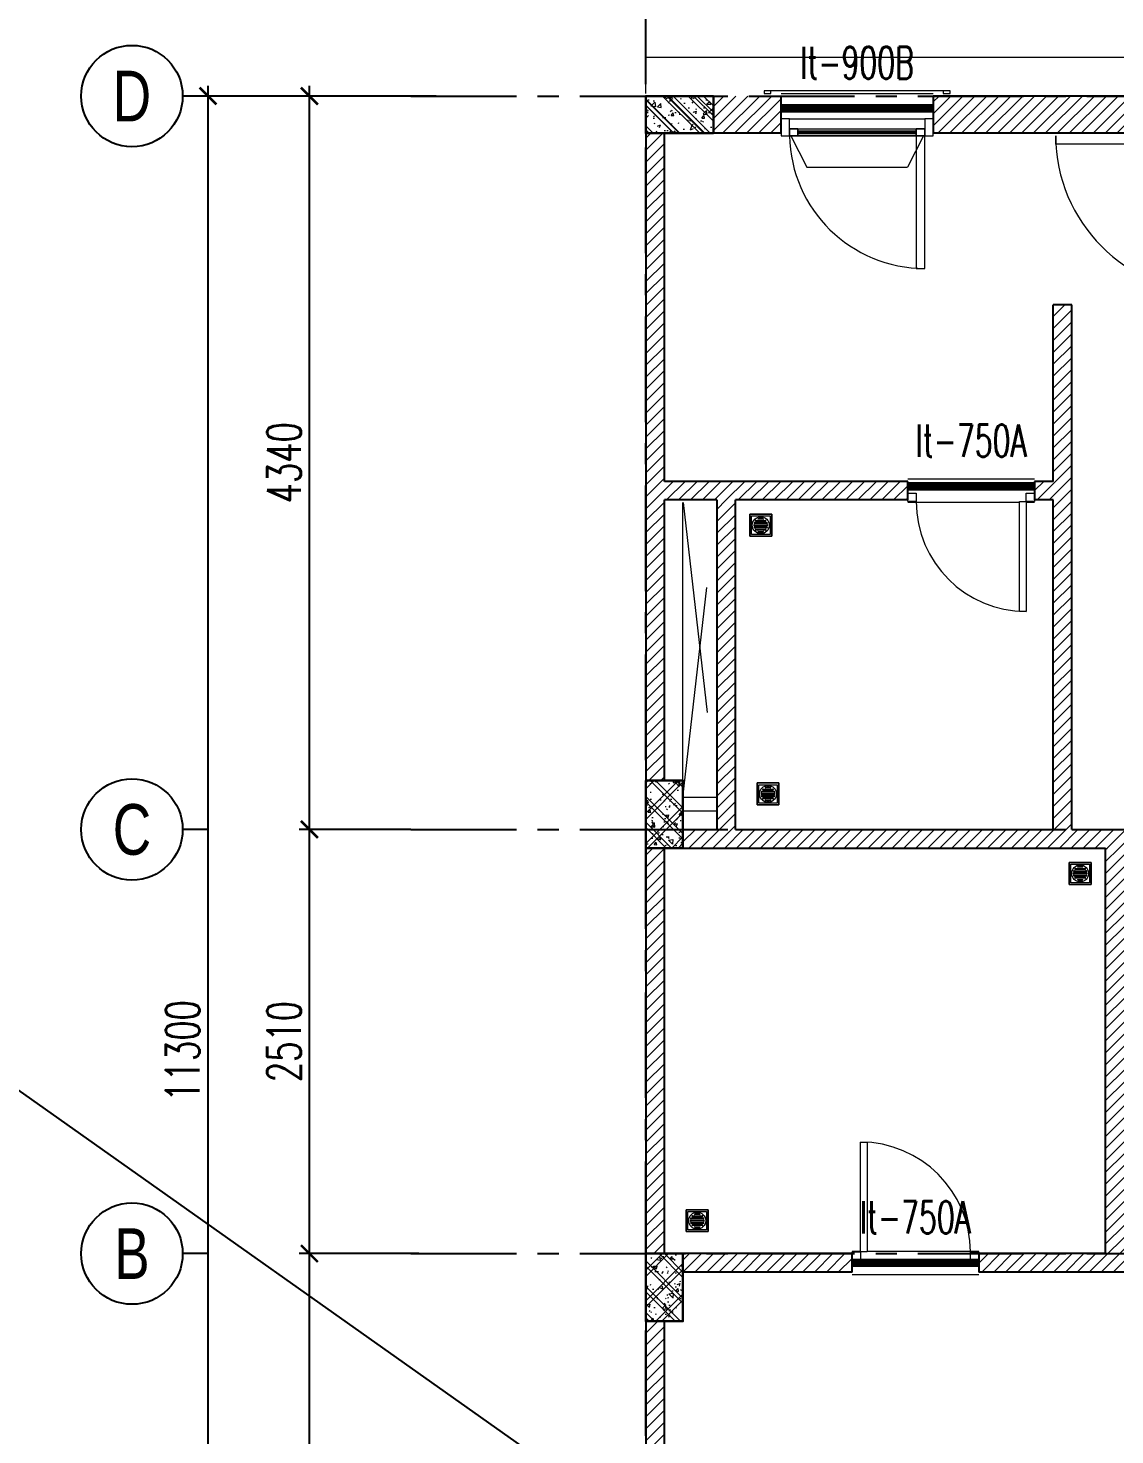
# Model space of a CAD drawing. Header units: millimetres. Extents: x -529861 to -223882, y -171969 to 61504.
# Drawn here: x -457268 to -450839, y -130063 to -121738 of the extents above; entities that cross this region are included whole.
import ezdxf
from ezdxf.enums import TextEntityAlignment as Align

# ---------------------------------------------------------------- set-up
doc = ezdxf.new("R2010")
doc.units = ezdxf.units.MM
doc.header["$LTSCALE"] = 5000
doc.linetypes.add('CENTER', pattern=[2, 1.25, -0.25, 0.25, -0.25])
doc.linetypes.add('HIDDEN', pattern=[0.375, 0.25, -0.125])
doc.layers.get('Defpoints').update_dxf_attribs({"color": 143})
for name, color, linetype, lineweight in [('A-DETL-1', 1, 'HIDDEN', 9), ('A-DOOR', 8, 'Continuous', 9), ('A-DOOR-CUT', 7, 'Continuous', 18), ('A-WALL-CUT-1', 10, 'Continuous', 25), ('A-WALL-PATT-1', 8, 'Continuous', 5), ('A-WALL-PROJECTION', 7, 'Continuous', 9), ('A-WINDOW', 8, 'Continuous', 9), ('A-WINDOW-CUT', 7, 'Continuous', 18), ('A-WINDOW-GLASS', 4, 'Continuous', 9), ('A-WINDOW-GLASS-1', 4, 'Continuous', 25), ('KC-COT-HATCH', 13, 'Continuous', 15), ('KC-COT-NETCAT', 2, 'Continuous', 30), ('P-PIPE', 7, 'Continuous', 9), ('S-BEAM', 7, 'Continuous', 9), ('S-COLS-CUT', 1, 'Continuous', 25), ('S-COLS-PROJECTION', 7, 'Continuous', 9), ('S-COLS-PROJECTION-1', 7, 'Continuous', 25), ('S-COLS-PROJECTION-2', 7, 'Continuous', 5)]:
    doc.layers.add(name, color=color, linetype=linetype, lineweight=lineweight)
for name, color, linetype in [('KC ICC-COTVACH', 3, 'Continuous'), ('KCS_AXIS', 18, 'CENTER'), ('KCS_BORDER', 3, 'Continuous'), ('KCS_CHI', 1, 'Continuous'), ('KCS_DIM', 1, 'Continuous'), ('KCS_LANH_TO', 3, 'Continuous'), ('KCS_TEXT', 2, 'Continuous')]:
    doc.layers.add(name, color=color, linetype=linetype)
doc.layers.add('KCS_Plotter', color=11, linetype='Continuous', plot=False)
doc.styles.add('s-text', font='vnsimli.shx', dxfattribs={"width": 0.7})
doc.styles.add('style1', font='arial.ttf', dxfattribs={"width": 0.75})
doc.styles.add('vnsimpli', font='vnsimli.shx', dxfattribs={"width": 0.65})
doc.dimstyles.new('1-100s', dxfattribs={"dimtxt": 200, "dimasz": 100, "dimexe": 60, "dimexo": 0, "dimgap": 50, "dimtad": 1, "dimdec": 0, "dimzin": 0, "dimdsep": 46, "dimtxsty": 's-text', "dimblk1": 'ARCHTICK', "dimblk2": 'ARCHTICK', "dimsah": 1, "dimcen": 80, "dimdle": 60, "dimclrd": 9, "dimclre": 9, "dimclrt": 2, "dimadec": 0, "dimazin": 0, "dimtfac": 0.0001, "dimtdec": 0, "dimtix": 1, "dimtmove": 1, "dimatfit": 3, "dimldrblk": 'ARCHTICK', "dimfxl": 200, "dimtolj": 1, "dimtzin": 0, "dimarcsym": 0})
pattern_1 = [(49.99999999999999, (-453724.1091020502, -134450.3358131873), (182.184668996004, -15.93908553890309), [19.05, -209.55]), (355, (-453724.1091020502, -134450.3358131873), (-35.24242749778777, 191.0566080198829), [15.24, -167.64]), (100.451, (-453708.9271020502, -134451.6638131873), (146.9425016659592, 175.1166878202919), [16.19, -178.09]), (46.184, (-453724.1091020502, -134399.5358131873), (271.0788941350689, -42.04327417683035), [28.575, -314.325]), (96.63599999999998, (-453701.5191020502, -134403.0388131873), (237.4025071042102, 247.4272132782395), [24.28499999999997, -267.1349999999995]), (351.184, (-453724.1091020502, -134399.5358131873), (237.404605813934, 247.4251178605976), [22.86, -251.46]), (21, (-453698.7091020502, -134412.2358131873), (151.6148798353833, -102.2655185167625), [19.05, -209.55]), (226, (-453698.7091020502, -134412.2358131873), (170.6576495867728, -92.84730906988236), [15.23999999999998, -167.6399999999997]), (71.45100000000001, (-453686.0741020502, -134420.7578131873), (213.4170626943636, 81.92136778588423), [16.19, -178.09]), (67.5, (-453724.1091020502, -134450.3358131873), (-39.60297187194581, 74.77100506820722), [6.706, -158.902, 6.706, -163.474, -168.275]), (67.5, (-453724.1091020502, -134450.3358131873), (-39.60297187194581, 74.77100506820722), [-335.788, 6.706, -161.569]), (4.500000000000008, (-453724.1091020502, -134450.3358131873), (71.97091958991243, 96.54639358040444), [6.706, -90.322, 6.706, -155.092, -64.135]), (4.500000000000008, (-453724.1091020502, -134450.3358131873), (71.97091958991243, 96.54639358040444), [-258.826, 6.706, -57.42899999999999]), (327.5, (-453780.7511020502, -134450.3358131873), (135.5904877069497, -5.7289126709626), [6.706, -56.794, 6.706, -191.414, -262.89]), (327.5, (-453780.7511020502, -134450.3358131873), (135.5904877069497, -5.7289126709626), [-261.62, 6.706, -256.184]), (317.5, (-453806.1511020501, -134450.3358131873), (148.1288864750833, 25.42676126941608), [6.706, -75.844, 6.706, -124.866, -186.69]), (317.5, (-453806.1511020501, -134450.3358131873), (148.1288864750833, 25.42676126941608), [-214.122, 6.706, -179.984]), (315, (-453724.1091020502, -134450.3358131873), (76.33217702908782, 76.33217702908782), []), (315, (-453724.1091020502, -134419.2208131873), (76.33217702908782, 76.33217702908782), [])]
pattern_2 = [(45, (-453724.1091020502, -134450.3358131873), (-35.35533905932738, 35.35533905932738), [])]

# ---------------------------------------------------------------- blocks, each defined once
blk = doc.blocks.new('HBH_STR_COLUMN_REC - 220x400mm-1577201-MẶT BẰNG ĐỊNH VỊ CỬA TẦNG 2')
at = {"layer": 'S-COLS-CUT'}
for p, q in [((-110.0000000000001, 200), (109.9999999999998, 200)), ((-110.0000000000001, -199.9999999999999), (-110.0000000000001, 200)), ((109.9999999999998, 200), (109.9999999999998, -199.9999999999999)), ((109.9999999999998, -199.9999999999999), (-110.0000000000001, -199.9999999999999))]:
    blk.add_line(p, q, dxfattribs=at)
blk = doc.blocks.new('HBH_STR_COLUMN_REC - 220x400mm-1287819-MẶT BẰNG ĐỊNH VỊ CỬA TẦNG 2')
at = {"layer": 'S-COLS-CUT'}
for p, q in [((-110.0000000000001, 200), (109.9999999999998, 200)), ((-110.0000000000001, -199.9999999999999), (-110.0000000000001, 200)), ((109.9999999999998, 200), (109.9999999999998, -199.9999999999999)), ((109.9999999999998, -199.9999999999999), (-110.0000000000001, -199.9999999999999))]:
    blk.add_line(p, q, dxfattribs=at)
blk = doc.blocks.new('HBH_WD_1LEAF FIX - 900x2400-1773262-MẶT BẰNG ĐỊNH VỊ CỬA TẦNG 2')
at = {"layer": 'A-DOOR'}
for p, q in [((509.999999999982, 140), (-510.0000000000102, 140)), ((-392.3571182576014, -124.9999999999977), (-298.0949101011319, -309.9999999999976)), ((392.3571182575799, -124.999999999999), (298.0949101011079, -310.0000000000021)), ((349.9999999999843, -125.0000000000002), (349.9999999999767, -910)), ((399.9999999999868, -910.0000000000003), (399.9999999999943, -125.0000000000007)), ((-298.0949101011319, -309.9999999999976), (298.0949101011086, -309.9999999999997)), ((349.9999999999767, -910), (399.9999999999868, -910.0000000000005))]:
    blk.add_line(p, q, dxfattribs=at)
blk.add_arc((399.999999999982, -110), 800.0000000000007, 181.0779556985792, 269.9999999999994, dxfattribs=at)
at = {"layer": 'A-DOOR-CUT'}
for p, q in [((-510.0000000000101, 140), (-550.0000000000103, 140)), ((-550.0000000000103, 140), (-550.0000000000102, 125)), ((-550.0000000000102, 125), (-510.0000000000102, 125)), ((-510.0000000000102, 125), (-510.0000000000101, 140)), ((509.999999999982, 140), (509.999999999982, 125)), ((549.9999999999822, 140), (509.999999999982, 140)), ((509.999999999982, 125), (549.9999999999822, 125)), ((549.9999999999822, 125), (549.9999999999822, 140))]:
    blk.add_line(p, q, dxfattribs=at)
at = {"layer": 'A-WINDOW'}
for p, q in [((-400.0000000000094, -24.99999999999995), (399.9999999999827, -25.00000000000005)), ((-400.0000000000067, -124.9999999999987), (-400.0000000000067, -84.9999999999987)), ((-400.0000000000067, -84.9999999999987), (-350.0000000000068, -84.99999999999781)), ((-350.0000000000068, -124.9999999999987), (-400.0000000000067, -124.9999999999987)), ((-350.0000000000068, -84.99999999999784), (349.9999999999938, -84.99999999999874)), ((-350.0000000000068, -84.99999999999784), (-350.0000000000068, -124.9999999999987)), ((-350.0000000000068, -84.9999999999987), (349.9999999999938, -84.9999999999987)), ((-350.0000000000068, -124.9999999999987), (349.9999999999938, -124.9999999999987)), ((349.9999999999938, -124.9999999999987), (-350.0000000000068, -124.9999999999987)), ((349.9999999999938, -124.9999999999987), (349.9999999999938, -84.9999999999987)), ((349.9999999999938, -84.9999999999987), (399.9999999999866, -84.9999999999987)), ((399.9999999999866, -124.9999999999987), (349.9999999999938, -124.9999999999987)), ((399.9999999999866, -84.9999999999987), (399.9999999999866, -124.9999999999987))]:
    blk.add_line(p, q, dxfattribs=at)
at = {"layer": 'A-WINDOW-CUT'}
for p, q in [((-400.0000000000094, -24.99999999999995), (-450.0000000000076, -24.99999999999995)), ((-450.0000000000076, -24.99999999999995), (-450.0000000000076, -125)), ((-400.0000000000094, -84.99999999999912), (-400.0000000000094, -24.99999999999995)), ((449.9999999999919, -25.00000000000006), (399.9999999999827, -25.00000000000005)), ((399.9999999999827, -25.00000000000005), (399.9999999999827, -85.00000000000091)), ((449.9999999999919, -125.0000000000001), (449.9999999999919, -25.00000000000005)), ((-450.0000000000076, -125), (-400.0000000000094, -125)), ((-350.0000000000068, -84.9999999999987), (-400.0000000000067, -84.9999999999987)), ((-400.0000000000067, -84.9999999999987), (-400.0000000000067, -124.9999999999987)), ((-400.0000000000067, -124.9999999999987), (-350.0000000000068, -124.9999999999987)), ((-350.0000000000068, -124.9999999999987), (-350.0000000000068, -84.9999999999987)), ((399.9999999999866, -84.9999999999987), (349.9999999999938, -84.9999999999987)), ((349.9999999999938, -84.9999999999987), (349.9999999999938, -124.9999999999987)), ((349.9999999999938, -124.9999999999987), (399.9999999999866, -124.9999999999987)), ((399.9999999999866, -124.9999999999987), (399.9999999999866, -84.9999999999987)), ((399.9999999999827, -125.0000000000001), (449.9999999999919, -125.0000000000001))]:
    blk.add_line(p, q, dxfattribs=at)
at = {"layer": 'A-WINDOW-GLASS'}
for p, q in [((-350.0000000000068, -109.9999999999987), (-350.0000000000068, -99.99999999999872)), ((-350.0000000000068, -99.99999999999872), (349.9999999999938, -99.99999999999872)), ((349.9999999999938, -109.9999999999987), (-350.0000000000068, -109.9999999999987)), ((349.9999999999938, -99.99999999999872), (349.9999999999938, -109.9999999999987))]:
    blk.add_line(p, q, dxfattribs=at)
at = {"layer": 'A-WINDOW-GLASS-1'}
for p, q in [((349.9999999999938, -99.99999999999872), (-350.0000000000068, -99.99999999999872)), ((-350.0000000000068, -99.99999999999872), (-350.0000000000068, -109.9999999999987)), ((-350.0000000000068, -109.9999999999987), (349.9999999999938, -109.9999999999987)), ((349.9999999999938, -109.9999999999987), (349.9999999999938, -99.99999999999872))]:
    blk.add_line(p, q, dxfattribs=at)
blk = doc.blocks.new('HBH_WD_FIX2 - HBH_WD_FIX_2000X2400-1630563-MẶT BẰNG ĐỊNH VỊ CỬA TẦNG 2')
at = {"layer": 'A-DOOR'}
for p, q in [((1059.999999999983, 140), (-1060.000000000009, 140)), ((-100.0000000000079, -75.00000000000425), (-875.0000000000077, -75.00000000000671)), ((-1875.00000000001, -175.0000000000082), (-1875.00000000001, -124.9999999999981)), ((-950.0000000000138, -1049.999999999999), (-950.0000000000224, -124.9999999999821)), ((-950.0000000000223, -125.0000000000016), (-848.0949101011357, -325.000000000001)), ((-949.9999999999931, -125.0000000000125), (-949.9999999999925, -174.9999999999994)), ((-900.0000000000108, -124.9999999999816), (-900.000000000002, -1049.999999999999)), ((-875.0000000000075, -125.0000000000067), (-100.0000000000076, -125.0000000000042)), ((-25.00000000000975, -124.9999999999959), (-126.905089898896, -324.9999999999962)), ((-949.9999999999925, -174.9999999999976), (-1875.00000000001, -175.0000000000082)), ((-950.0000000000215, -224.9999999999822), (-900.0000000000115, -224.9999999999817)), ((-925.0000000000089, -949.999999999999), (-925.0000000000156, -224.9999999999819)), ((-126.905089898896, -324.9999999999962), (-848.0949101011365, -324.9999999999985)), ((-900.0000000000031, -949.9999999999987), (-950.0000000000146, -949.9999999999991)), ((-900.0000000000023, -1049.999999999999), (-950.0000000000138, -1049.999999999999))]:
    blk.add_line(p, q, dxfattribs=at)
for centre, radius, start, end in [((-950.0000000000098, -125), 925.0000000000008, 180.0000000000004, 270), ((-950.0000000000098, -124.9999999999989), 924.9999999999993, 269.9999999999999, 2.353610464283002e-13)]:
    blk.add_arc(centre, radius, start, end, dxfattribs=at)
at = {"layer": 'A-DOOR-CUT'}
for p, q in [((-1060.000000000009, 140), (-1100.000000000009, 140)), ((-1100.000000000009, 140), (-1100.000000000009, 125)), ((-1100.000000000009, 125), (-1060.000000000009, 125)), ((-1060.000000000009, 125), (-1060.000000000009, 140)), ((1059.999999999983, 140), (1059.999999999983, 125)), ((1099.999999999983, 140), (1059.999999999983, 140)), ((1059.999999999983, 125), (1099.999999999983, 125)), ((1099.999999999983, 125), (1099.999999999983, 140)), ((-950.0000000000076, -125.0000000000069), (-950.0000000000077, -75.00000000000695)), ((-950.0000000000077, -75.00000000000695), (-875.0000000000077, -75.00000000000671)), ((-875.0000000000077, -75.00000000000671), (-875.0000000000076, -125.0000000000067)), ((-100.0000000000077, -125.0000000000043), (-100.0000000000079, -75.00000000000426)), ((-100.0000000000079, -75.00000000000426), (-25.00000000000785, -75.00000000000402)), ((-25.00000000000785, -75.00000000000402), (-25.00000000000772, -125.000000000004)), ((-875.0000000000076, -125.0000000000067), (-950.0000000000076, -125.0000000000069)), ((-875.0000000000076, -105.0000000000067), (-875.0000000000076, -95.00000000000671)), ((-875.0000000000076, -95.00000000000671), (-100.0000000000079, -95.00000000000426)), ((-100.0000000000078, -105.0000000000043), (-875.0000000000076, -105.0000000000067)), ((-100.0000000000078, -95.00000000000426), (-100.0000000000078, -105.0000000000043)), ((-25.00000000000772, -125.000000000004), (-100.0000000000077, -125.0000000000043))]:
    blk.add_line(p, q, dxfattribs=at)
at = {"layer": 'A-WINDOW'}
for p, q in [((-950.0000000000103, -24.99999999999693), (-25.00000000000799, -24.99999999999992)), ((24.99999999999188, -25.00000000000008), (949.9999999999911, -25.00000000000307)), ((949.9999999999909, -125.000000000006), (24.99999999999161, -125.000000000003))]:
    blk.add_line(p, q, dxfattribs=at)
at = {"layer": 'A-WINDOW-CUT'}
for p, q in [((-950.0000000000103, -24.99999999999693), (-1000.00000000001, -24.99999999999677)), ((-1000.00000000001, -24.99999999999677), (-1000.000000000011, -124.9999999999997)), ((-950.0000000000105, -75.00000000000793), (-950.0000000000103, -24.99999999999694)), ((24.99999999999202, -25.00000000000008), (-25.00000000000799, -24.99999999999992)), ((-25.00000000000799, -24.99999999999992), (-25.00000000000819, -75.00000000000456)), ((24.99999999999161, -125.000000000003), (24.99999999999202, -25.00000000000009)), ((999.9999999999911, -25.00000000000323), (949.9999999999909, -25.00000000000307)), ((949.9999999999909, -25.00000000000307), (949.9999999999909, -125.000000000006)), ((999.9999999999909, -125.0000000000062), (999.9999999999911, -25.00000000000323)), ((-1000.000000000011, -124.9999999999997), (-950.0000000000106, -124.9999999999999)), ((-25.0000000000084, -125.0000000000028), (24.99999999999161, -125.000000000003)), ((949.9999999999916, -95.0000000000041), (24.99999999999229, -95.0000000000041)), ((24.99999999999229, -95.0000000000041), (24.99999999999229, -105.0000000000041)), ((24.99999999999229, -105.0000000000041), (949.9999999999916, -105.0000000000041)), ((949.9999999999916, -105.0000000000041), (949.9999999999916, -95.0000000000041)), ((949.9999999999909, -125.000000000006), (999.9999999999909, -125.0000000000062))]:
    blk.add_line(p, q, dxfattribs=at)
blk = doc.blocks.new('HBH_DR_GL_SINGLE - 750X2200-997282-MẶT BẰNG ĐỊNH VỊ CỬA TẦNG 2')
at = {"layer": 'A-DOOR'}
blk.add_arc((324.9999999999873, -65.00000000096661), 650.0000000000007, 179.9999999999999, 269.9999999999996, dxfattribs=at)
at = {"layer": 'A-DOOR-CUT'}
for p, q in [((-375.0000000000134, -65.00000000097153), (-375.0000000000135, -15.00000000097152)), ((-375.0000000000135, -15.00000000097152), (-325.0000000000142, -15.00000000097136)), ((-325.000000000014, -65.00000000097137), (-375.0000000000134, -65.00000000097153)), ((-325.0000000000142, -15.00000000097136), (-325.000000000014, -65.00000000097137)), ((284.9999999999873, -65.00000000096684), (324.9999999999873, -65.00000000096657)), ((284.9999999999904, -715.0000000009669), (284.9999999999873, -65.00000000096684)), ((324.9999999999872, -65.00000000096927), (324.9999999999871, -15.00000000096925)), ((324.9999999999871, -15.00000000096925), (374.9999999999871, -15.00000000096909)), ((324.9999999999873, -65.00000000096657), (324.9999999999904, -715.0000000009666)), ((374.9999999999872, -65.0000000009691), (324.9999999999872, -65.00000000096927)), ((374.9999999999871, -15.00000000096909), (374.9999999999872, -65.0000000009691)), ((324.9999999999904, -715.0000000009666), (284.9999999999904, -715.0000000009669))]:
    blk.add_line(p, q, dxfattribs=at)
blk = doc.blocks.new('HBH_DR_GL_SINGLE - 750X2200-1048459-MẶT BẰNG ĐỊNH VỊ CỬA TẦNG 2')
at = {"layer": 'A-DOOR'}
blk.add_arc((324.9999999999873, -65.00000000096661), 650.0000000000007, 179.9999999999999, 269.9999999999996, dxfattribs=at)
at = {"layer": 'A-DOOR-CUT'}
for p, q in [((-375.0000000000134, -65.00000000097153), (-375.0000000000135, -15.00000000097152)), ((-375.0000000000135, -15.00000000097152), (-325.0000000000142, -15.00000000097136)), ((-325.000000000014, -65.00000000097137), (-375.0000000000134, -65.00000000097153)), ((-325.0000000000142, -15.00000000097136), (-325.000000000014, -65.00000000097137)), ((284.9999999999873, -65.00000000096684), (324.9999999999873, -65.00000000096657)), ((284.9999999999904, -715.0000000009669), (284.9999999999873, -65.00000000096684)), ((324.9999999999872, -65.00000000096927), (324.9999999999871, -15.00000000096925)), ((324.9999999999871, -15.00000000096925), (374.9999999999871, -15.00000000096909)), ((324.9999999999873, -65.00000000096657), (324.9999999999904, -715.0000000009666)), ((374.9999999999872, -65.0000000009691), (324.9999999999872, -65.00000000096927)), ((374.9999999999871, -15.00000000096909), (374.9999999999872, -65.0000000009691)), ((324.9999999999904, -715.0000000009666), (284.9999999999904, -715.0000000009669))]:
    blk.add_line(p, q, dxfattribs=at)
blk = doc.blocks.new('Walls 11 - Walls 11-1242703-MẶT BẰNG ĐỊNH VỊ CỬA TẦNG 2')
at = {"layer": 'A-WALL-PROJECTION'}
for p, q in [((109.999992713759, 12324.99987990737), (109.9999927137597, 12539.99987990737)), ((109.9999927137591, 12539.99987990737), (6609.999992713779, 12539.99987990735)), ((6609.99999271378, 12539.99987990735), (6609.999992713779, 12324.99987990735))]:
    blk.add_line(p, q, dxfattribs=at)
blk = doc.blocks.new('HBH_PLB_FLOOR_WASTE - TYP-1319631-MẶT BẰNG ĐỊNH VỊ CỬA TẦNG 2')
at = {"layer": 'P-PIPE'}
for p, q in [((-64.99999999999541, -65.00000000002527), (-64.99999999999541, 64.9999999999749)), ((-64.99999999999541, 64.9999999999749), (65.00000000000787, 64.9999999999749)), ((65.00000000000792, 64.99999999997492), (-64.99999999999538, 64.99999999997492)), ((-64.99999999999538, 64.99999999997492), (-64.9999999999954, -65.00000000002524)), ((-54.99999999999541, -55.00000000002524), (-54.99999999999541, 54.99999999997492)), ((-54.99999999999541, 54.99999999997492), (55.00000000000789, 54.99999999997492)), ((-36.00000000000624, 15.28773567539052), (-36.00000000000615, -15.28773567540714)), ((-29.00000000000623, -28.98437499999141), (-29.00000000000626, 28.98437499997456)), ((-23.00000000000627, 28.98437499997456), (-23.00000000000606, -28.98437499999145)), ((-16.00000000000625, -36.64062499999147), (-16.00000000000626, 36.64062499997463)), ((-10.00000000000629, 36.64062499997463), (-10.00000000000606, -36.6406249999915)), ((-2.999999999981403, -38.74999999999157), (-2.999999999981177, 38.74999999997467)), ((3.000000000018795, 38.74999999997468), (3.000000000018785, -38.74999999999153)), ((10.00000000001859, -36.6406249999915), (10.00000000001882, 36.64062499997463)), ((16.00000000001879, 36.64062499997463), (16.00000000001878, -36.64062499999147)), ((23.00000000001859, -28.98437499999145), (23.0000000000188, 28.98437499997456)), ((29.00000000001879, 28.98437499997456), (29.00000000001876, -28.98437499999141)), ((36.00000000001867, -15.28773567540715), (36.00000000001876, 15.28773567539052)), ((55.00000000000789, 54.99999999997492), (55.00000000000789, -55.00000000002524)), ((65.00000000000789, 64.9999999999749), (65.00000000000789, -65.00000000002525)), ((65.00000000000792, -65.00000000002524), (65.00000000000792, 64.99999999997492)), ((65.00000000000789, -65.00000000002527), (-64.9999999999954, -65.00000000002527)), ((-64.9999999999954, -65.00000000002524), (65.00000000000792, -65.00000000002524)), ((55.00000000000789, -55.00000000002524), (-54.9999999999954, -55.00000000002524))]:
    blk.add_line(p, q, dxfattribs=at)
blk.add_circle((6.180442060968962e-12, -2.51766327603027e-11), 50.00000000000004, dxfattribs=at)
for centre, radius, start, end in [((-6.151781520347975e-12, -2.528863824844248e-11), 41.87499999999999, 158.5874781880334, 201.412521807559), ((-37.49231106692829, 14.69587711305846), 1.605393683263967, 21.63354212145727, 158.3664578785403), ((-26.00000000000616, 28.98437499997455), 3.0000000000001, 1.087749701060523e-12, 180.0000000000007), ((-13.00000000000616, 36.64062499997461), 3.000000000000094, 1.164083013415647e-12, 180.0000000000006), ((1.8696443872257e-11, 38.74999999997467), 3.00000000000009, 4.961665303083086e-13, 180.0000000000002), ((13.00000000001869, 36.64062499997461), 3.000000000000096, 5.915831707522141e-13, 180.0000000000003), ((26.00000000001869, 28.98437499997455), 3.000000000000097, 6.106664988409952e-13, 180.0000000000003), ((37.49231106694083, 14.69587711305846), 1.605393683263967, 21.63354212146066, 158.3664578785438), ((1.86794055106085e-11, -2.528863824844248e-11), 41.87499999999999, 338.5874781924414, 21.41252181196772), ((-37.49231106692829, -14.69587711307532), 1.605393683263967, 201.6335420075736, 338.3664578785518), ((-26.00000000000616, -28.98437499999141), 3.000000000000098, 180.0000000000003, 1.526666247102488e-13), ((-13.00000000000616, -36.64062499999147), 3.000000000000094, 180.0000000000002, 2.544443745170813e-13), ((1.8696443872257e-11, -38.74999999999153), 3.000000000000091, 180.0000000000012, 7.124442486478279e-13), ((13.00000000001869, -36.64062499999147), 3.000000000000094, 180.0000000000011, 1.017777498068325e-12), ((26.00000000001869, -28.98437499999141), 3.000000000000099, 180.0000000000011, 9.15999748261493e-13), ((37.49231106694083, -14.69587711307532), 1.605393683263965, 201.6335421214482, 338.3664579924264)]:
    blk.add_arc(centre, radius, start, end, dxfattribs=at)
blk = doc.blocks.new('_ArchTick')
at = {"color": 0, "linetype": 'ByBlock', "const_width": 0.15}
blk.add_lwpolyline([(-0.5, -0.5), (0.5, 0.5)], dxfattribs=at)
blk = doc.blocks.new('*D1160')
at = {"layer": 'Defpoints', "color": 0, "ltscale": 1500, "transparency": 16777216}
for p in [(-32095.34346586403, -41687.54595751595), (-31448.97804727098, -41687.54595751595), (-31412.17275958155, -46137.54595751592)]:
    blk.add_point(p, dxfattribs=at)
at = {"layer": 'KCS_DIM', "color": 9, "lineweight": -2, "ltscale": 1500, "transparency": 16777216}
for p, q in [((-31448.97804727098, -41687.54595751595), (-32155.34346586403, -41687.54595751595)), ((-32095.34346586403, -46197.54595751592), (-32095.34346586403, -41627.54595751595)), ((-31412.17275958155, -46137.54595751592), (-32155.34346586403, -46137.54595751592))]:
    blk.add_line(p, q, dxfattribs=at)
at = {"layer": 'KCS_DIM', "color": 9, "lineweight": -2, "ltscale": 1500, "transparency": 16777216, "xscale": 100, "yscale": 100, "zscale": 100}
for p, rotation in [((-32095.34346586403, -41687.54595751595), 90), ((-32095.34346586403, -46137.54595751592), 270)]:
    blk.add_blockref('_ArchTick', p, dxfattribs=dict(at, rotation=rotation))
at = {"layer": 'KCS_DIM', "color": 2, "ltscale": 1500, "transparency": 16777216, "insert": (-32245.34346586404, -43912.54595751592), "char_height": 200, "attachment_point": 5, "rotation": 90, "style": 's-text'}
blk.add_mtext('\\A1;4450', dxfattribs=at)
blk = doc.blocks.new('*D1161')
at = {"layer": 'Defpoints', "color": 0, "ltscale": 1500, "transparency": 16777216}
for p in [(-32095.34346586403, -39177.54595755621), (-31495.34346586293, -39177.54595755621), (-31448.97804727098, -41687.54595751595)]:
    blk.add_point(p, dxfattribs=at)
at = {"layer": 'KCS_DIM', "color": 9, "lineweight": -2, "ltscale": 1500, "transparency": 16777216}
for p, q in [((-32095.34346586403, -41747.54595751595), (-32095.34346586403, -39117.54595755621)), ((-31495.34346586293, -39177.54595755621), (-32155.34346586403, -39177.54595755621)), ((-31448.97804727098, -41687.54595751595), (-32155.34346586403, -41687.54595751595))]:
    blk.add_line(p, q, dxfattribs=at)
at = {"layer": 'KCS_DIM', "color": 9, "lineweight": -2, "ltscale": 1500, "transparency": 16777216, "xscale": 100, "yscale": 100, "zscale": 100}
for p, rotation in [((-32095.34346586403, -39177.54595755621), 90), ((-32095.34346586403, -41687.54595751595), 270)]:
    blk.add_blockref('_ArchTick', p, dxfattribs=dict(at, rotation=rotation))
at = {"layer": 'KCS_DIM', "color": 2, "ltscale": 1500, "transparency": 16777216, "insert": (-32245.34346586404, -40432.54595753607), "char_height": 200, "attachment_point": 5, "rotation": 90, "style": 's-text'}
blk.add_mtext('\\A1;2510', dxfattribs=at)
blk = doc.blocks.new('*D1162')
at = {"layer": 'Defpoints', "color": 0, "ltscale": 1500, "transparency": 16777216}
for p in [(-32095.34346586403, -34837.5459575159), (-31345.75874680614, -34837.5459575159), (-31495.34346586293, -39177.54595755621)]:
    blk.add_point(p, dxfattribs=at)
at = {"layer": 'KCS_DIM', "color": 9, "lineweight": -2, "ltscale": 1500, "transparency": 16777216}
for p, q in [((-32095.34346586403, -39237.54595755621), (-32095.34346586403, -34777.5459575159)), ((-31345.75874680614, -34837.5459575159), (-32155.34346586403, -34837.5459575159)), ((-31495.34346586293, -39177.54595755621), (-32155.34346586403, -39177.54595755621))]:
    blk.add_line(p, q, dxfattribs=at)
at = {"layer": 'KCS_DIM', "color": 9, "lineweight": -2, "ltscale": 1500, "transparency": 16777216, "xscale": 100, "yscale": 100, "zscale": 100}
for p, rotation in [((-32095.34346586403, -34837.5459575159), 90), ((-32095.34346586403, -39177.54595755621), 270)]:
    blk.add_blockref('_ArchTick', p, dxfattribs=dict(at, rotation=rotation))
at = {"layer": 'KCS_DIM', "color": 2, "ltscale": 1500, "transparency": 16777216, "insert": (-32245.34346586404, -37007.54595753604), "char_height": 200, "attachment_point": 5, "rotation": 90, "style": 's-text'}
blk.add_mtext('\\A1;4340', dxfattribs=at)
blk = doc.blocks.new('*D1163')
at = {"layer": 'Defpoints', "color": 0, "ltscale": 1500, "transparency": 16777216}
for p in [(-32695.34346586415, -34837.54595759655), (-31495.34346586293, -34837.54595759655), (-31495.34346586293, -46137.54595755624)]:
    blk.add_point(p, dxfattribs=at)
at = {"layer": 'KCS_DIM', "color": 9, "lineweight": -2, "ltscale": 1500, "transparency": 16777216}
for p, q in [((-32695.34346586415, -46197.54595755624), (-32695.34346586415, -34777.54595759655)), ((-31495.34346586293, -34837.54595759655), (-32755.34346586415, -34837.54595759655)), ((-31495.34346586293, -46137.54595755624), (-32755.34346586415, -46137.54595755624))]:
    blk.add_line(p, q, dxfattribs=at)
at = {"layer": 'KCS_DIM', "color": 9, "lineweight": -2, "ltscale": 1500, "transparency": 16777216, "xscale": 100, "yscale": 100, "zscale": 100}
for p, rotation in [((-32695.34346586415, -34837.54595759655), 90), ((-32695.34346586415, -46137.54595755624), 270)]:
    blk.add_blockref('_ArchTick', p, dxfattribs=dict(at, rotation=rotation))
at = {"layer": 'KCS_DIM', "color": 2, "ltscale": 1500, "transparency": 16777216, "insert": (-32845.34346586415, -40487.54595757638), "char_height": 200, "attachment_point": 5, "rotation": 90, "style": 's-text'}
blk.add_mtext('\\A1;11300', dxfattribs=at)
blk = doc.blocks.new('*U935')
at = {"layer": 'KC-COT-HATCH'}
h = blk.add_hatch(dxfattribs=at)
h.set_pattern_fill('CHAU-02', color=256, scale=30, pattern_type=2)
h.set_pattern_definition([(49.99999999999999, (-758.4432547455838, -466.9000352710326), (215.178054780226, -18.82564049477853), [22.5, -247.5]), (355, (-758.4432547455838, -466.9000352710326), (-41.6254000839, 225.6576401100035), [18, -198]), (100.4514, (-740.5117507455836, -468.4688372710326), (173.5528145142065, 206.8318626182861), [19.122057, -210.3426336]), (46.18420000000001, (-758.4432547455838, -406.9000352710326), (320.1723145876933, -49.65570429870542), [33.75, -371.25]), (96.6356, (-731.7622312455837, -411.0380273710326), (280.398811664611, 292.2353612701325), [28.6830864, -315.5139]), (351.1842, (-758.4432547455838, -406.9000352710326), (280.3985835400882, 292.2355802775974), [27, -297]), (21, (-728.4432547455838, -421.9000352710326), (179.0721156355385, -120.7856671996016), [22.5, -247.5]), (226, (-728.4432547455838, -421.9000352710326), (201.5646367418057, -109.6619427481773), [17.99999999999997, -197.9999999999998]), (71.4514, (-713.5205848455837, -431.9655170710327), (252.066788574447, 96.75914901298572), [19.122057, -210.3426336]), (67.5, (-758.4432547455838, -466.9000352710326), (-46.77485499136161, 88.31233855207942), [0, -195.6, 0, -201, 0, -198.75]), (4.500000000000006, (-758.4432547455838, -466.9000352710326), (85.00527716362008, 114.0309565615238), [0, -114.6, 0, -191.1, 0, -75.75]), (327.5, (-825.3432547455836, -466.9000352710326), (160.1467308517227, -6.766461520313927), [0, -75, 0, -234, 0, -310.5]), (317.5, (-855.3432547455836, -466.9000352710326), (174.9558508027159, 30.03149469969532), [0, -97.5, 0, -155.4, 0, -220.5]), (315, (-758.4432547455838, -466.9000352710326), (90.15611460128481, 90.15611460128481), []), (315, (-758.4432547455838, -430.1500352710326), (90.15611460128481, 90.15611460128481), [])])
h.paths.add_polyline_path([(-110.0000000000002, 200.0000000000001), (-110.0000000000002, -199.9999999999999), (109.9999999999998, -199.9999999999999), (109.9999999999998, 200.0000000000001)])
at = {"layer": 'KC-COT-NETCAT'}
blk.add_lwpolyline([(-110.0000000000002, -199.9999999999999), (109.9999999999998, -199.9999999999999), (109.9999999999998, 200.0000000000001), (-110.0000000000002, 200.0000000000001)], close=True, dxfattribs=at)
blk = doc.blocks.new('2-LUOI TRUC')
at = {"layer": 'KCS_AXIS', "ltscale": 0.1}
for p, q in [((-30105.34346586303, -46766.54382074761), (-30105.34346586303, -33447.5459575562)), ((-31495.34346586291, -34837.54595751589), (-22215.34346586291, -34837.54595751589)), ((-31495.34346586291, -39177.5459575562), (-22215.34346586291, -39177.5459575562)), ((-31495.34346586291, -41687.54595751593), (-22215.34346586291, -41687.54595751593))]:
    blk.add_line(p, q, dxfattribs=at)
at = {"layer": 'KCS_CHI', "ltscale": 1500}
for p, q in [((-32695.34346586291, -34837.54595751589), (-32845.34346586291, -34837.54595751589)), ((-32695.34346586291, -39177.5459575562), (-32845.34346586291, -39177.5459575562)), ((-32695.34346586291, -41687.54595751593), (-32845.34346586291, -41687.54595751593))]:
    blk.add_line(p, q, dxfattribs=at)
for centre in [(-33145.34346586291, -34837.54595751589), (-33145.34346586291, -39177.5459575562), (-33145.34346586291, -41687.54595751593)]:
    blk.add_circle(centre, 300, dxfattribs=at)
at = {"layer": 'KCS_TEXT', "color": 4, "ltscale": 1500, "style": 'style1', "width": 0.75}
for s, p in [('D', (-33145.34346586291, -34837.54595751589)), ('C', (-33145.34346586291, -39177.5459575562)), ('B', (-33145.34346586291, -41687.54595751593))]:
    blk.add_text(s, height=300, dxfattribs=at).set_placement(p, align=Align.MIDDLE_CENTER)
at = {"layer": 'KCS_DIM', "ltscale": 1500}
for base, p1, p2, picture, middle in [((-32695.34346586415, -34837.54595759655), (-31495.34346586291, -46137.54595755623), (-31495.34346586291, -34837.54595759654), '*D1163', (-32845.34346586415, -40487.54595757638)), ((-32095.34346586403, -34837.5459575159), (-31495.34346586291, -39177.5459575562), (-31345.75874680612, -34837.54595751589), '*D1162', (-32245.34346586404, -37007.54595753604)), ((-32095.34346586403, -39177.54595755621), (-31448.97804727097, -41687.54595751593), (-31495.34346586291, -39177.5459575562), '*D1161', (-32245.34346586404, -40432.54595753607)), ((-32095.34346586403, -41687.54595751595), (-31412.17275958153, -46137.5459575159), (-31448.97804727097, -41687.54595751593), '*D1160', (-32245.34346586404, -43912.54595751592))]:
    dim = blk.add_linear_dim(base=base, p1=p1, p2=p2, angle=90, dimstyle='1-100s', dxfattribs=at)
    dim.commit()
    dim.dimension.update_dxf_attribs({"geometry": picture, "text_midpoint": middle})
blk = doc.blocks.new('2-MBC')
at = {"layer": 'KC ICC-COTVACH'}
for p, xscale, rotation in [((89.99999999988358, 11079.99999995966), -1.000000000000001, 90), ((5.413312464952469e-09, 6939.999999973821), -1, 180), ((5.820766091346741e-11, 4139.999999919339), -1, 180)]:
    blk.add_blockref('*U935', p, dxfattribs=dict(at, xscale=xscale, rotation=rotation))
at = {"layer": 'KCS_AXIS'}
blk.add_blockref('2-LUOI TRUC', (29995.34346586291, 46027.5459575562), dxfattribs=at)

msp = doc.modelspace()

# ---------------------------------------------------------------- hatches: boundary and pattern name
at = {"layer": 'A-WALL-PATT-1'}
h = msp.add_hatch(dxfattribs=at)
h.set_pattern_fill('FP_2', color=256, style=0, pattern_type=2)
h.set_pattern_definition(pattern_2)
h.paths.add_polyline_path([(-447514.1091093361, -122360.33593328), (-447514.1091093361, -122140.33593328), (-448314.1091093364, -122140.33593328), (-448314.1091093364, -122360.33593328)])
h.paths.add_polyline_path([(-450360.5260140305, -122360.3359332799), (-450314.1091093364, -122360.3359332799), (-450314.1091093364, -122140.3359332799), (-451914.1091093364, -122140.3359332799), (-451914.1091093364, -122360.3359332799)])
h.paths.add_polyline_path([(-452814.1091093364, -122360.3359332799), (-452814.1091093364, -122140.3359332799), (-453214.1091093362, -122140.3359332799), (-453214.1091093362, -122360.3359332799)])
h = msp.add_hatch(dxfattribs=at)
h.set_pattern_fill('FP_2', color=256, style=0, pattern_type=2)
h.set_pattern_definition(pattern_2)
h.paths.add_polyline_path([(-453504.1091093364, -132440.33593328), (-453504.1091093364, -129390.3359332799), (-453614.1091093364, -129390.3359332799), (-453614.1091093364, -132440.33593328)])
h.paths.add_polyline_path([(-453504.1091093364, -128990.3359332799), (-453504.1091093364, -126590.3359332799), (-453614.1091093364, -126590.3359332799), (-453614.1091093364, -128990.3359332799)])
h.paths.add_polyline_path([(-453504.1091093364, -126190.3359332799), (-453504.1091093364, -122360.3359332799), (-453614.1091093364, -122360.3359332799), (-453614.1091093364, -126190.3359332799)])
h = msp.add_hatch(dxfattribs=at)
h.set_pattern_fill('FP_2', color=256, style=0, pattern_type=2)
h.set_pattern_definition(pattern_2)
h.paths.add_polyline_path([(-451094.1091093364, -126480.33593328), (-451094.1091093364, -123375.3359332799), (-451204.1091093364, -123375.3359332799), (-451204.1091093364, -126480.3359332799)])
h = msp.add_hatch(dxfattribs=at)
h.set_pattern_fill('FP_2', color=256, style=0, pattern_type=2)
h.set_pattern_definition(pattern_2)
h.paths.add_polyline_path([(-451204.1091093364, -124530.3358131873), (-451204.1091093364, -124420.3358131873), (-451314.1091093364, -124420.3358131873), (-451314.1091093364, -124530.3358131873), (-451219.1091093364, -124530.3358131873)])
h.paths.add_polyline_path([(-452233.3662441567, -124530.3358131873), (-452064.1091093364, -124530.3358131873), (-452064.1091093364, -124420.3358131873), (-453504.1091093364, -124420.3358131873), (-453504.1091093364, -124530.3358131873), (-452701.5763016882, -124530.3358131873)])
h = msp.add_hatch(dxfattribs=at)
h.set_pattern_fill('FP_2', color=256, style=0, pattern_type=2)
h.set_pattern_definition(pattern_2)
h.paths.add_polyline_path([(-453194.1091093364, -126480.3359332799), (-453084.1091093364, -126480.3359332799), (-453084.1091093364, -124530.3358131873), (-453194.1091093364, -124530.3358131873), (-453194.1091093364, -126465.3359332799)])
h = msp.add_hatch(dxfattribs=at)
h.set_pattern_fill('FP_2', color=256, style=0, pattern_type=2)
h.set_pattern_definition(pattern_2)
h.paths.add_polyline_path([(-447349.1091093364, -126590.33593328), (-447334.1091093362, -126590.33593328), (-447334.1091093362, -126480.33593328), (-449734.1091093364, -126480.33593328), (-449734.1091093364, -126590.33593328), (-447932.7909507725, -126590.33593328)])
h.paths.add_polyline_path([(-450784.1091093364, -126590.33593328), (-450634.1091093364, -126590.33593328), (-450634.1091093364, -126480.33593328), (-453394.1091093362, -126480.3359332799), (-453394.1091093362, -126590.3359332799), (-450828.736071562, -126590.33593328)])
h = msp.add_hatch(dxfattribs=at)
h.set_pattern_fill('FP_2', color=256, style=0, pattern_type=2)
h.set_pattern_definition(pattern_2)
h.paths.add_polyline_path([(-450894.1091093364, -129100.3359332799), (-450784.1091093364, -129100.3359332799), (-450784.1091093364, -126590.33593328), (-450894.1091093364, -126590.33593328), (-450894.1091093364, -128990.3359332799)])
h = msp.add_hatch(dxfattribs=at)
h.set_pattern_fill('FP_2', color=256, style=0, pattern_type=2)
h.set_pattern_definition(pattern_2)
h.paths.add_polyline_path([(-450894.1091093364, -129100.3359332799), (-450894.1091093364, -128990.3359332799), (-451644.1091093364, -128990.3359332799), (-451644.1091093364, -129100.3359332799), (-450909.1091093364, -129100.3359332799)])
h.paths.add_polyline_path([(-452394.1091093364, -129100.3359332799), (-452394.1091093364, -128990.3359332799), (-453394.1091093362, -128990.3359332799), (-453394.1091093362, -129100.3359332799), (-453169.7863592197, -129100.3359332799)])
at = {"layer": 'S-COLS-PROJECTION-2'}
h = msp.add_hatch(dxfattribs=at)
h.set_pattern_fill('FP_1', color=256, style=0, pattern_type=2)
h.set_pattern_definition(pattern_1)
h.paths.add_polyline_path([(-453214.1091093362, -122360.3359332799), (-453214.1091093362, -122140.3359332799), (-453614.1091093362, -122140.3359332799), (-453614.1091093362, -122360.3359332799)])
h = msp.add_hatch(dxfattribs=at)
h.set_pattern_fill('FP_1', color=256, style=0, pattern_type=2)
h.set_pattern_definition(pattern_1)
h.paths.add_polyline_path([(-453489.1091093364, -126590.3359332799), (-453394.1091093362, -126590.3359332799), (-453394.1091093362, -126190.3359332799), (-453614.1091093362, -126190.3359332799), (-453614.1091093362, -126590.3359332799), (-453504.1091093364, -126590.3359332799)])
h = msp.add_hatch(dxfattribs=at)
h.set_pattern_fill('FP_1', color=256, style=0, pattern_type=2)
h.set_pattern_definition(pattern_1)
h.paths.add_polyline_path([(-453504.1091093364, -129390.3359332799), (-453394.1091093362, -129390.3359332799), (-453394.1091093362, -128990.3359332799), (-453614.1091093362, -128990.3359332799), (-453614.1091093362, -129390.3359332799)])

# ---------------------------------------------------------------- linework, layer by layer
at = {"layer": 'A-DETL-1'}
for p, q in [((-453394.1091093364, -126290.3359332799), (-453195.8136546746, -124545.3358131873)), ((-453392.4045639982, -124545.3358131873), (-453194.1091093364, -126290.3359332799))]:
    msp.add_line(p, q, dxfattribs=at)
at = {"layer": 'A-WALL-CUT-1'}
for p, q in [((-452814.1091093364, -122360.3359332799), (-452814.1091093364, -122140.33593328)), ((-451914.1091093364, -122140.33593328), (-451914.1091093364, -122360.33593328)), ((-450314.1091093364, -122140.33593328), (-451914.1091093364, -122140.33593328)), ((-453614.1091093364, -122360.3359332799), (-453614.1091093364, -126190.3359332799)), ((-452814.1091093364, -122360.3359332799), (-453504.1091093364, -122360.3359332799)), ((-453504.1091093364, -124420.3358131873), (-453504.1091093364, -122360.3359332799)), ((-450314.1091093364, -122360.33593328), (-451914.1091093364, -122360.33593328)), ((-451094.1091093364, -123375.33593328), (-451204.1091093364, -123375.33593328)), ((-451204.1091093364, -124420.3358131873), (-451204.1091093364, -123375.33593328)), ((-451094.1091093364, -126480.33593328), (-451094.1091093364, -123375.33593328)), ((-452064.1091093364, -124420.3358131873), (-453504.1091093364, -124420.3358131873)), ((-452064.1091093364, -124530.3358131873), (-452064.1091093364, -124420.3358131873)), ((-451314.1091093364, -124420.3358131873), (-451314.1091093364, -124530.3358131873)), ((-451204.1091093364, -124420.3358131873), (-451314.1091093364, -124420.3358131873)), ((-453504.1091093364, -126190.3359332799), (-453504.1091093364, -124530.3358131873)), ((-453194.1091093364, -124530.3358131873), (-453504.1091093364, -124530.3358131873)), ((-453194.1091093364, -124530.3358131873), (-453194.1091093364, -126480.3359332799)), ((-453084.1091093364, -126480.3359332799), (-453084.1091093364, -124530.3358131873)), ((-452064.1091093364, -124530.3358131873), (-453084.1091093364, -124530.3358131873)), ((-451204.1091093364, -124530.3358131873), (-451314.1091093364, -124530.3358131873)), ((-451204.1091093364, -126480.33593328), (-451204.1091093364, -124530.3358131873)), ((-453394.1091093362, -126480.3359332799), (-453194.1091093364, -126480.3359332799)), ((-453084.1091093364, -126480.3359332799), (-451204.1091093364, -126480.33593328)), ((-451094.1091093364, -126480.33593328), (-450634.1091093364, -126480.33593328)), ((-453614.1091093364, -126590.3359332799), (-453614.1091093364, -128990.3359332799)), ((-453614.1091093364, -126590.3359332799), (-450894.1091093364, -126590.33593328)), ((-453504.1091093364, -128990.3359332799), (-453504.1091093364, -126590.3359332799)), ((-450894.1091093364, -128990.3359332799), (-450894.1091093364, -126590.33593328)), ((-452394.1091093364, -128990.3359332799), (-453614.1091093364, -128990.3359332799)), ((-452394.1091093364, -129100.3359332799), (-452394.1091093364, -128990.3359332799)), ((-451644.1091093364, -128990.3359332799), (-451644.1091093364, -129100.3359332799)), ((-450894.1091093364, -128990.3359332799), (-451644.1091093364, -128990.3359332799)), ((-452394.1091093364, -129100.3359332799), (-453394.1091093362, -129100.3359332799)), ((-450634.1091093364, -129100.33593328), (-451644.1091093364, -129100.3359332799)), ((-453614.1091093364, -129390.3359332799), (-453614.1091093364, -132440.33593328)), ((-453504.1091093364, -132440.33593328), (-453504.1091093364, -129390.3359332799))]:
    msp.add_line(p, q, dxfattribs=at)
at = {"layer": 'A-WALL-PROJECTION'}
for p, q in [((-452814.1091093364, -122125.33593328), (-451914.1091093364, -122125.33593328)), ((-452064.1091093364, -124405.3358131873), (-451314.1091093364, -124405.3358131873)), ((-451404.1091093364, -124545.3358131873), (-452064.1091093364, -124545.3358131873)), ((-451314.1091093364, -124545.3358131873), (-451364.1091093364, -124545.3358131873)), ((-453394.1091093362, -126370.3359332799), (-453194.1091093364, -126370.3359332799)), ((-452394.1091093364, -128975.3359332799), (-452344.1091093364, -128975.3359332799)), ((-452304.1091093364, -128975.3359332799), (-451644.1091093364, -128975.3359332799)), ((-451644.1091093364, -129115.3359332799), (-452394.1091093364, -129115.3359332799))]:
    msp.add_line(p, q, dxfattribs=at)
at = {"layer": 'KCS_LANH_TO', "color": 2, "linetype": 'ByBlock', "ltscale": 1500, "const_width": 50}
msp.add_lwpolyline([(-452814.109109336, -122213.3336647633), (-451914.109109336, -122213.3336647633)], dxfattribs=at)
at = {"layer": 'KCS_LANH_TO', "color": 1, "linetype": 'ByBlock', "ltscale": 1500, "const_width": 50}
for points in [[(-452064.109109336, -124449.7187443593), (-451314.109109336, -124449.7187443593)], [(-452394.109109336, -129045.3359332803), (-451644.109109336, -129045.3359332803)]]:
    msp.add_lwpolyline(points, dxfattribs=at)
at = {"layer": 'KCS_Plotter', "linetype": 'ByBlock', "ltscale": 1500}
msp.add_line((-472309.8424399408, -117428.5354907326), (-439778.2174399408, -140433.0409831523), dxfattribs=at)
at = {"layer": 'S-BEAM'}
for p, q in [((-453394.1091093364, -126190.3359332799), (-453394.1091093364, -124545.3358131873)), ((-453194.1091093364, -126290.3359332799), (-453394.1091093362, -126290.3359332799))]:
    msp.add_line(p, q, dxfattribs=at)
at = {"layer": 'S-COLS-CUT'}
for p, q in [((-453614.1091093362, -122140.3359332799), (-453614.1091093362, -122360.3359332799)), ((-453614.1091093362, -126190.3359332799), (-453614.1091093362, -126590.3359332799)), ((-453394.1091093362, -126190.3359332799), (-453489.1091093364, -126190.3359332799)), ((-453394.1091093362, -126465.3359332799), (-453394.1091093362, -126190.3359332799)), ((-453614.1091093362, -128990.3359332799), (-453614.1091093362, -129390.3359332799)), ((-453394.1091093362, -129390.3359332799), (-453394.1091093362, -129115.3359332799)), ((-453489.1091093364, -129390.3359332799), (-453394.1091093362, -129390.3359332799))]:
    msp.add_line(p, q, dxfattribs=at)
at = {"layer": 'S-COLS-PROJECTION'}
for p, q in [((-453214.1091093362, -122140.3359332799), (-453614.1091093362, -122140.3359332799)), ((-453214.1091093362, -122360.3359332799), (-453214.1091093362, -122140.3359332799)), ((-453614.1091093362, -122360.3359332799), (-453214.1091093362, -122360.3359332799)), ((-453504.1091093364, -126190.3359332799), (-453614.1091093362, -126190.3359332799)), ((-453489.1091093364, -126190.3359332799), (-453504.1091093364, -126190.3359332799)), ((-453394.1091093362, -126480.3359332799), (-453394.1091093362, -126465.3359332799)), ((-453394.1091093362, -126590.3359332799), (-453394.1091093362, -126480.3359332799)), ((-453614.1091093362, -126590.3359332799), (-453504.1091093364, -126590.3359332799)), ((-453504.1091093364, -126590.3359332799), (-453489.1091093364, -126590.3359332799)), ((-453489.1091093364, -126590.3359332799), (-453394.1091093362, -126590.3359332799)), ((-453504.1091093364, -128990.3359332799), (-453614.1091093362, -128990.3359332799)), ((-453489.1091093364, -128990.3359332799), (-453504.1091093364, -128990.3359332799)), ((-453394.1091093362, -128990.3359332799), (-453489.1091093364, -128990.3359332799)), ((-453394.1091093362, -129100.3359332799), (-453394.1091093362, -128990.3359332799)), ((-453394.1091093362, -129115.3359332799), (-453394.1091093362, -129100.3359332799)), ((-453614.1091093362, -129390.3359332799), (-453504.1091093364, -129390.3359332799)), ((-453504.1091093364, -129390.3359332799), (-453489.1091093364, -129390.3359332799))]:
    msp.add_line(p, q, dxfattribs=at)

# ---------------------------------------------------------------- block references
at = {"layer": 'A-DOOR'}
msp.add_blockref('HBH_DR_GL_SINGLE - 750X2200-997282-MẶT BẰNG ĐỊNH VỊ CỬA TẦNG 2', (-451689.1091093364, -124475.3358131873), dxfattribs=at)
at = {"layer": 'A-DOOR', "rotation": 180}
msp.add_blockref('HBH_DR_GL_SINGLE - 750X2200-1048459-MẶT BẰNG ĐỊNH VỊ CỬA TẦNG 2', (-452019.1091093365, -129045.3359332799), dxfattribs=at)
at = {"layer": 'A-WALL-PROJECTION'}
msp.add_blockref('Walls 11 - Walls 11-1242703-MẶT BẰNG ĐỊNH VỊ CỬA TẦNG 2', (-453724.1091020502, -134450.3358131873), dxfattribs=at)
at = {"layer": 'A-WINDOW'}
for name, p in [('HBH_WD_1LEAF FIX - 900x2400-1773262-MẶT BẰNG ĐỊNH VỊ CỬA TẦNG 2', (-452364.1091093364, -122250.33593328)), ('HBH_WD_FIX2 - HBH_WD_FIX_2000X2400-1630563-MẶT BẰNG ĐỊNH VỊ CỬA TẦNG 2', (-449314.1091093364, -122250.33593328))]:
    msp.add_blockref(name, p, dxfattribs=at)
at = {"layer": 'KCS_BORDER', "ltscale": 1500}
msp.add_blockref('2-MBC', (-453504.1091093362, -133330.3359333203), dxfattribs=at)
at = {"layer": 'P-PIPE'}
for p, rotation in [((-452934.1091093365, -124680.3358131873), 269.9999999999992), ((-452891.1091093365, -126270.33593328), 269.9999999999992), ((-451044.1091093365, -126740.33593328), 269.9999999999993), ((-453309.6091093365, -128795.33593328), 269.9999999999993)]:
    msp.add_blockref('HBH_PLB_FLOOR_WASTE - TYP-1319631-MẶT BẰNG ĐỊNH VỊ CỬA TẦNG 2', p, dxfattribs=dict(at, rotation=rotation))
at = {"layer": 'S-COLS-PROJECTION-1', "rotation": 89.9999999999999}
msp.add_blockref('HBH_STR_COLUMN_REC - 220x400mm-1577201-MẶT BẰNG ĐỊNH VỊ CỬA TẦNG 2', (-453414.1091093362, -122250.3359332799), dxfattribs=at)
at = {"layer": 'S-COLS-PROJECTION-1'}
for name, p in [('HBH_STR_COLUMN_REC - 220x400mm-1577201-MẶT BẰNG ĐỊNH VỊ CỬA TẦNG 2', (-453504.1091093362, -126390.3359332799)), ('HBH_STR_COLUMN_REC - 220x400mm-1287819-MẶT BẰNG ĐỊNH VỊ CỬA TẦNG 2', (-453504.1091093362, -129190.3359332799))]:
    msp.add_blockref(name, p, dxfattribs=at)

# ---------------------------------------------------------------- texts
at = {"layer": 'KCS_TEXT', "linetype": 'ByBlock', "ltscale": 1500, "style": 'vnsimpli', "width": 0.65}
for s, p in [('lt-900B', (-452364.109109336, -122038.3336647633)), ('lt-750A', (-451689.109109336, -124274.7187443593)), ('lt-750A', (-452019.109109336, -128870.3359332803))]:
    msp.add_text(s, height=190, dxfattribs=at).set_placement(p, align=Align.CENTER)

doc.saveas('drawing.dxf')
